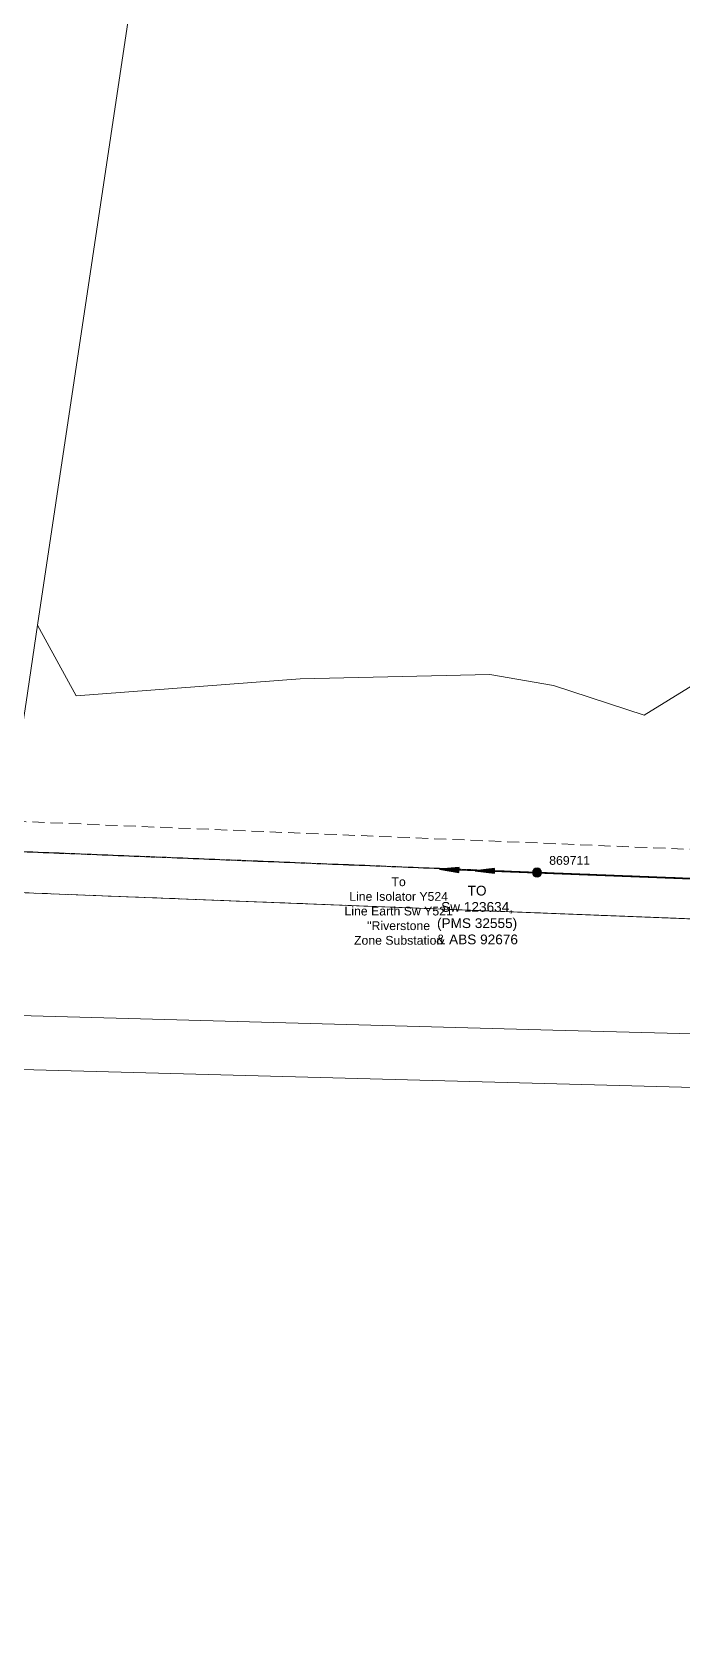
# Model space of a CAD drawing. Header units: metres. Extents: x 302924 to 306036, y 6267404 to 6269261.
# Drawn here: x 303518.9 to 303652.3, y 6268588.1 to 6268914.9 of the extents above; entities that cross this region are included whole.
import ezdxf
from ezdxf.enums import TextEntityAlignment as Align

# ---------------------------------------------------------------- set-up
doc = ezdxf.new("R2010")
doc.units = ezdxf.units.M
for name, pattern in [('Cable Exist OH', [1, 1, 0]), ('DASHED', [19.05, 12.7, -6.35]), ('HIDDEN2', [0.1875, 0.125, -0.0625])]:
    doc.linetypes.add(name, pattern=pattern)
doc.layers.get('0').update_dxf_attribs({"color": 6})
doc.layers.add('_Kerb Line_SP', color=60, linetype='Continuous', lineweight=13, transparency=0.6)
for name, color, linetype, lineweight in [('_User_EW_Final', 82, 'Continuous', 20), ('_User_HV_Exist', 1, 'Continuous', 35), ('_User_HV_Final', 1, 'Continuous', 25), ('_User_TR_Final', 6, 'Continuous', 25), ('Cadastre Land Parcels_SP_EXT', 118, 'Continuous', 15), ('Cadastre Other Property_SP_EXT', 138, 'DASHED', 15)]:
    doc.layers.add(name, color=color, linetype=linetype, lineweight=lineweight)
doc.layers.add('OH_Details_SP_MISC', color=7, linetype='Continuous')
doc.layers.add('SupportsOH_SP_TR_HV_LV_SL_EXT', color=7, linetype='Continuous')
doc.styles.add('POLE_LABEL', font='arial.ttf', dxfattribs={"height": 2})
doc.styles.get("Standard").update_dxf_attribs({"font": 'arial.ttf'})

# ---------------------------------------------------------------- blocks, each defined once
blk = doc.blocks.new('POLE_EXT')
blk.add_hatch(color=256).paths.add_polyline_path([(-0.9, 0, 1), (0.9, 0, 1)])
blk.add_lwpolyline([(-0.9, 0, 1), (0.9, 0, 1)], format="xyb", close=True)
at = {"flags": 8}
blk.add_attdef('pNumber', text='', height=1.8, dxfattribs=at).set_placement((2.5, 2.5), align=Align.MIDDLE_CENTER)
at = {"style": 'POLE_LABEL', "flags": 9}
for tag, p in [('STRUCTURE_PLANT_NUMBER', (1.35, 0.03)), ('STREET_CODE', (1.35, -0.2))]:
    blk.add_attdef(tag, text='', height=0.2, dxfattribs=at).set_placement(p, align=Align.MIDDLE_LEFT)
at = {"flags": 9}
for tag, p in [('OWNED_BY', (1.35, -0.4)), ('SPECIAL_USE', (1.35, -0.8)), ('STATE', (1.35, -1)), ('cLV', (1.35, -1.4)), ('hDepth', (1.35, -1.6)), ('hDia', (1.35, -1.8)), ('cHV', (1.35, -2)), ('PARENT', (1.35, -0.6)), ('USAGE', (1.35, -1.2)), ('LBRACKET', (1.35, -2.2)), ('LExisting', (1.35, -2.4)), ('LANTNUMBER', (1.35, -2.6)), ('LOther', (1.35, -2.8)), ('LRemove', (1.35, -3)), ('LEGEND', (1.35, -3.2)), ('cLinedev', (1.35, -3.4)), ('pExisting', (1.35, -3.8)), ('pFooting', (1.35, -4.4)), ('pNew', (1.35, -4.6)), ('pRelocate', (1.35, -5)), ('pRemove', (1.35, -5.2)), ('pReplace', (1.35, -5.4)), ('pStay', (1.35, -5.6)), ('pType', (1.35, -5.8)), ('cspan', (1.35, -6)), ('STREETNAME', (1.35, -6.2)), ('SUBURB', (1.35, -6.4)), ('LOCATION', (1.35, -3.6)), ('PFNUMBER', (1.35, -4)), ('NEWPFNUMBER', (1.35, -4.2)), ('NOTES', (1.35, -6.6)), ('OPERATED_BY', (1.36, -7.01)), ('MAINTAINED_BY', (1.36, -6.81))]:
    blk.add_attdef(tag, text='', height=0.2, dxfattribs=at).set_placement(p, align=Align.MIDDLE_LEFT)
at = {"flags": 1}
blk.add_attdef('Z', (1.35, -7.33), '', height=0.2, dxfattribs=at)
blk = doc.blocks.new('ARROW')
h = blk.add_hatch(color=256)
h.dxf.hatch_style = 1
h.paths.add_polyline_path([(-4, 0.0001), (0, -0.4999), (0, 0.5001)])
blk.add_line((-0.5, 0.0001), (-4, 0.0001))
at = {"flags": 128}
blk.add_lwpolyline([(-4, 0.0001), (0, -0.4999), (0, 0.5001)], close=True, dxfattribs=at)
blk.add_circle((0, 0.0001), 0.0001)
blk = doc.blocks.new('*U125')
h = blk.add_hatch(color=256)
h.dxf.hatch_style = 1
h.paths.add_polyline_path([(-4, 0.0001), (0, -0.4999), (0, 0.5001)])
blk.add_line((-0.5, 0.0001), (-4, 0.0001))
at = {"flags": 128}
blk.add_lwpolyline([(-4, 0.0001), (0, -0.4999), (0, 0.5001)], close=True, dxfattribs=at)
blk.add_circle((0, 0.0001), 0.0001)

msp = doc.modelspace()

# ---------------------------------------------------------------- linework, layer by layer
at = {"layer": '_Kerb Line_SP', "linetype": 'Continuous', "flags": 128}
for points in [[(303468.8458, 6268714.4956), (303625.7927, 6268710.1849), (303685.7709, 6268708.5699, 0.1092186), (303748.8334, 6268718.776), (303937.5514, 6268794.5366, -0.09037099), (303993.2271, 6268806.3812), (304088.1093, 6268808.5182), (304103.8156, 6268808.5182), (304133.5287, 6268806.0002), (304148.5934, 6268804.2356), (304180.0354, 6268799.681, 0.37876107), (304193.3661, 6268808.3467), (304193.3661, 6268808.3467), (304196.4945, 6268829.9521)], [(303832.8021, 6268632.3873), (303835.4726, 6268649.8975, 0.13386374), (303830.4395, 6268693.5476), (303817.6838, 6268725.3959, 0.4144507), (303806.6264, 6268730.1236), (303774.6072, 6268717.2696), (303774.6072, 6268717.2696), (303752.9314, 6268708.5678, -0.09889172), (303693.0516, 6268697.386), (303483.4031, 6268703.015, -0.00520314), (303460.467, 6268703.8328, -0.00882624), (303415.3658, 6268706.612)]]:
    msp.add_lwpolyline(points, format="xyb", dxfattribs=at)
at = {"layer": '_User_EW_Final', "linetype": 'Continuous', "flags": 128}
msp.add_lwpolyline([(303606.5077, 6268743.0322), (303745.9453, 6268737.6685)], dxfattribs=at)
at = {"layer": '_User_HV_Exist', "flags": 128}
for points in [[(303743.5474, 6268737.7688), (303622.527, 6268742.478), (303613.8103, 6268742.8296)], [(303623.4249, 6268742.4425), (303622.5256, 6268742.4775)]]:
    msp.add_lwpolyline(points, dxfattribs=at)
at = {"layer": '_User_TR_Final', "linetype": 'Continuous', "flags": 128}
msp.add_lwpolyline([(303606.5077, 6268743.0322), (303745.9453, 6268737.6685)], dxfattribs=at)
at = {"layer": 'Cadastre Land Parcels_SP_EXT', "linetype": 'Continuous'}
for points in [[(303517.6757, 6268777.4185), (303520.0473, 6268793.2416), (303557.4566, 6269042.7918), (303573.5694, 6269150.2658), (303590.1474, 6269260.8472), (303590.1474, 6269260.8472), (303573.4233, 6269248.264), (303574.6129, 6269246.0765), (303568.329, 6269241.5128), (303563.8717, 6269247.2234), (303537.4827, 6269233.123), (303522.7183, 6269222.8784), (303512.7331, 6269208.504)], [(303557.4566, 6269042.7918), (303520.0473, 6268793.2416), (303527.9393, 6268778.7471), (303573.9162, 6268782.1957), (303612.8345, 6268783.0784), (303625.8798, 6268780.8687), (303644.5412, 6268774.7973), (303663.6163, 6268786.5544), (303674.3164, 6268790.9542), (303686.0311, 6268790.9569), (303686.2885, 6268790.8498), (303696.1798, 6268786.7444), (303697.8861, 6268785.9858), (303738.9423, 6268819.4841), (303711.5053, 6268856.2681), (303707.878, 6268864.717), (303703.8193, 6268871.6283), (303699.4239, 6268891.3802), (303698.4944, 6268912.0893), (303668.7894, 6269050.445)]]:
    msp.add_lwpolyline(points, dxfattribs=at)
for points in [[(303520.0473, 6268793.2416), (303517.6757, 6268777.4185), (303514.0892, 6268753.4936), (303511.839, 6268738.4825), (303515.5709, 6268738.4199), (303515.798, 6268738.4107), (303681.2186, 6268731.9285), (303687.9164, 6268731.6662), (303696.1798, 6268786.7444), (303686.0311, 6268790.9569), (303674.3164, 6268790.9542), (303663.6163, 6268786.5544), (303644.5412, 6268774.7973), (303625.8798, 6268780.8687), (303612.8345, 6268783.0784), (303573.9162, 6268782.1957), (303527.9393, 6268778.7471), (303520.0473, 6268793.2416)], [(303805.1821, 6268418.3441), (303807.9472, 6268436.231), (303832.7284, 6268596.5014), (303842.2536, 6268660.1704), (303851.7737, 6268723.6085), (303851.5448, 6268723.6207), (303687.9164, 6268731.6662), (303515.798, 6268738.4107), (303503.0109, 6268411.8242), (303454.1919, 6268360.0536), (303461.0554, 6268356.851), (303454.9258, 6268331.4228), (303496.2413, 6268374.532), (303792.8186, 6268330.9119), (303794.7488, 6268343.429), (303799.2297, 6268373.2945), (303804.1626, 6268410.6274), (303805.1821, 6268418.3441)]]:
    msp.add_lwpolyline(points, close=True, dxfattribs=at)
at = {"layer": 'Cadastre Other Property_SP_EXT', "linetype": 'HIDDEN2', "ltscale": 20}
msp.add_lwpolyline([(304172.3, 6268692.523), (303853.945, 6268739.3669), (303690.0785, 6268745.7516), (303514.0712, 6268753.0662), (303170.041, 6268767.854), (302924.068, 6268778.115), (302934.61, 6268762.3409), (303170.357, 6268752.492), (303269.8899, 6268748.3329), (303333.158, 6268745.616), (303394.873, 6268742.9971), (303455.3971, 6268740.402), (303511.8389, 6268738.482), (303515.571, 6268738.4199), (303515.798, 6268738.4111), (303687.9159, 6268731.666), (303851.5449, 6268723.621), (303851.7741, 6268723.608), (304170.015, 6268676.93), (304172.3, 6268692.523)], close=True, dxfattribs=at)
at = {"layer": 'OH_Details_SP_MISC', "color": 7, "linetype": 'Cable Exist OH', "lineweight": 30, "flags": 128}
msp.add_lwpolyline([(304128.5498, 6268364.8613), (304137.0308, 6268421.9189), (304151.3281, 6268518.8324), (304163.3357, 6268603.9598), (304175.0607, 6268683.8992), (304082.251, 6268697.512), (303965.112, 6268714.683), (303858.683, 6268730.285), (303747.5441, 6268737.607), (303622.527, 6268742.478), (303502.824, 6268747.306)], dxfattribs=at)

# ---------------------------------------------------------------- block references
at = {"layer": '_User_EW_Final', "rotation": 358.0187179072923}
msp.add_blockref('*U125', (303606.5077, 6268743.0322), dxfattribs=at)
at = {"layer": '_User_HV_Final'}
msp.add_blockref('ARROW', (303613.8103, 6268742.8296), dxfattribs=at)
at = {"layer": '_User_TR_Final', "rotation": 358.0187179072923}
msp.add_blockref('*U125', (303606.5077, 6268743.0322), dxfattribs=at)
at = {"layer": 'SupportsOH_SP_TR_HV_LV_SL_EXT'}
ref = msp.add_blockref('POLE_EXT', (303622.527, 6268742.478), dxfattribs=dict(at, rotation=0.02370929483733167))
ref.add_attrib('ASSET_NUM', '869711', dxfattribs={"height": 1.8, "rotation": 0.023709, "style": 'POLE_LABEL'}).set_placement((303629.2215, 6268744.9808), align=Align.MIDDLE_CENTER)

# ---------------------------------------------------------------- texts
at = {"layer": '_User_EW_Final', "linetype": 'Continuous', "insert": (303594.1305, 6268734.5799), "char_height": 1.8, "attachment_point": 5}
msp.add_mtext('To\\PLine Isolator Y524\\PLine Earth Sw Y521\\P"Riverstone\\PZone Substation', dxfattribs=at)
at = {"layer": '_User_HV_Exist', "insert": (303610.2283, 6268733.7611), "char_height": 2, "attachment_point": 5}
msp.add_mtext('TO\\PSw 123634,\\P(PMS 32555)\\P& ABS 92676', dxfattribs=at)
at = {"layer": '_User_TR_Final', "linetype": 'Continuous', "insert": (303594.1305, 6268734.5799), "char_height": 1.8, "attachment_point": 5}
msp.add_mtext('To\\PLine Isolator Y524\\PLine Earth Sw Y521\\P"Riverstone\\PZone Substation', dxfattribs=at)

doc.saveas('drawing.dxf')
